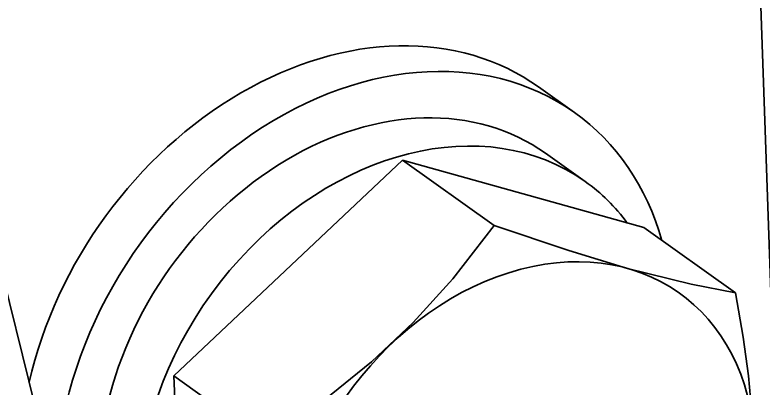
# Model space of a CAD drawing. Header units: millimetres. Extents: x 1333 to 129696, y -57210 to 105899.
# Drawn here: x 57155.81 to 57161.23, y 101192.77 to 101195.47 of the extents above; entities that cross this region are included whole.
import ezdxf

# ---------------------------------------------------------------- set-up
doc = ezdxf.new("R2010")
doc.units = ezdxf.units.MM
doc.header["$LTSCALE"] = 0.5
doc.layers.add('标注线', color=3, linetype='Continuous', lineweight=18)
doc.styles.add('DIM', font='romans.shx', dxfattribs={"width": 0.8, "bigfont": 'bigfont.shx'})
doc.dimstyles.new('DEH 1-1', dxfattribs={"dimtxt": 3.5, "dimasz": 2.5, "dimexe": 1, "dimexo": 0.625, "dimgap": 1.2, "dimtad": 1, "dimtoh": 1, "dimdsep": 46, "dimtxsty": 'DIM', "dimblk": 'OPEN', "dimcen": 0, "dimclrd": 8, "dimclre": 8, "dimclrt": 2, "dimazin": 2, "dimtfac": 0.5, "dimtmove": 0, "dimatfit": 3, "dimldrblk": 'OPEN', "dimfxl": 0, "dimtolj": 2, "dimlwd": 18, "dimlwe": 18, "dimarcsym": 0})

# ---------------------------------------------------------------- blocks, each defined once
blk = doc.blocks.new('_Open')
at = {"color": 0, "linetype": 'ByBlock', "lineweight": -2}
for p, q in [((-1, 0.1667), (0, 0)), ((-1, -0.1667), (0, 0)), ((0, 0), (-1, 0))]:
    blk.add_line(p, q, dxfattribs=at)

msp = doc.modelspace()

# ---------------------------------------------------------------- linework, layer by layer
at = {"color": 7, "lineweight": 35}
for p, q in [((57161.736, 101180.422), (57160.8044, 101207.6003)), ((57154.2898, 101199.332), (57160.2014, 101175.5628))]:
    msp.add_line(p, q, dxfattribs=at)
at = {"color": 7, "lineweight": 35, "ltscale": 0.032068}
msp.add_line((57159.8662, 101194.7658), (57159.605, 101194.9518), dxfattribs=at)
at = {"color": 7, "lineweight": 35, "ltscale": 0.035269}
msp.add_line((57159.9432, 101194.2659), (57159.6559, 101194.4705), dxfattribs=at)
at = {"color": 7, "lineweight": 35, "ltscale": 0.2279}
msp.add_line((57158.6194, 101194.4195), (57156.9607, 101192.8566), dxfattribs=at)
at = {"color": 7, "lineweight": 35, "ltscale": 0.181529}
msp.add_line((57160.3679, 101193.9316), (57158.6194, 101194.4195), dxfattribs=at)
at = {"color": 7, "lineweight": 35, "ltscale": 0.081512}
msp.add_line((57158.6194, 101194.4195), (57159.2834, 101193.9467), dxfattribs=at)
at = {"color": 7, "lineweight": 35, "ltscale": 0.081517}
for p, q in [((57161.032, 101193.4588), (57160.3679, 101193.9316)), ((57156.9607, 101192.8566), (57157.6248, 101192.3839))]:
    msp.add_line(p, q, dxfattribs=at)
at = {"color": 7, "lineweight": 35, "ltscale": 0.205599}
msp.add_line((57156.9607, 101192.8566), (57157.0507, 101190.8026), dxfattribs=at)
at = {"color": 7, "lineweight": 35}
for points in [[(57157.6248, 101192.3839), (57158.0492, 101192.6809), (57158.3931, 101192.959), (57158.6952, 101193.2438), (57158.9833, 101193.561), (57159.2834, 101193.9467)], [(57159.2834, 101193.9467), (57159.8234, 101193.7649), (57160.2511, 101193.6363), (57160.7123, 101193.5211), (57161.032, 101193.4588)], [(57161.032, 101193.4588), (57161.0883, 101193.1379), (57161.1281, 101192.8581), (57161.1704, 101192.3652)]]:
    msp.add_lwpolyline(points, dxfattribs=at)
for centre, major_axis, start_param, end_param in [((57158.0824, 101192.8135), (1.5225, 2.1384), 6.283138, 8.355347), ((57158.3436, 101192.6275), (1.5225, 2.1384), 6.283138, 8.600762), ((57158.3436, 101192.6275), (1.3122, 1.8431), 6.283138, 9.424731), ((57158.631, 101192.4229), (1.3122, 1.8431), 6.283138, 9.211683), ((57158.3436, 101192.6275), (1.5225, 2.1384), 5.732133, 6.283138), ((57158.631, 101192.4229), (1.3122, 1.8431), 6.036945, 6.283138), ((57159.4668, 101191.8277), (1.16, 1.6292), 2.36449, 8.647675)]:
    msp.add_ellipse(centre, major_axis=major_axis, ratio=0.767269, start_param=start_param, end_param=end_param, dxfattribs=at)

# ---------------------------------------------------------------- leaders
at = {"layer": '标注线'}
msp.add_leader([(57156.6404, 101216.5498), (57174.154, 101187.0281), (57212.0974, 101187.0281)], dimstyle='DEH 1-1', override={"dimgap": 1.2, "dimtad": 1}, dxfattribs=at)

doc.saveas('drawing.dxf')
